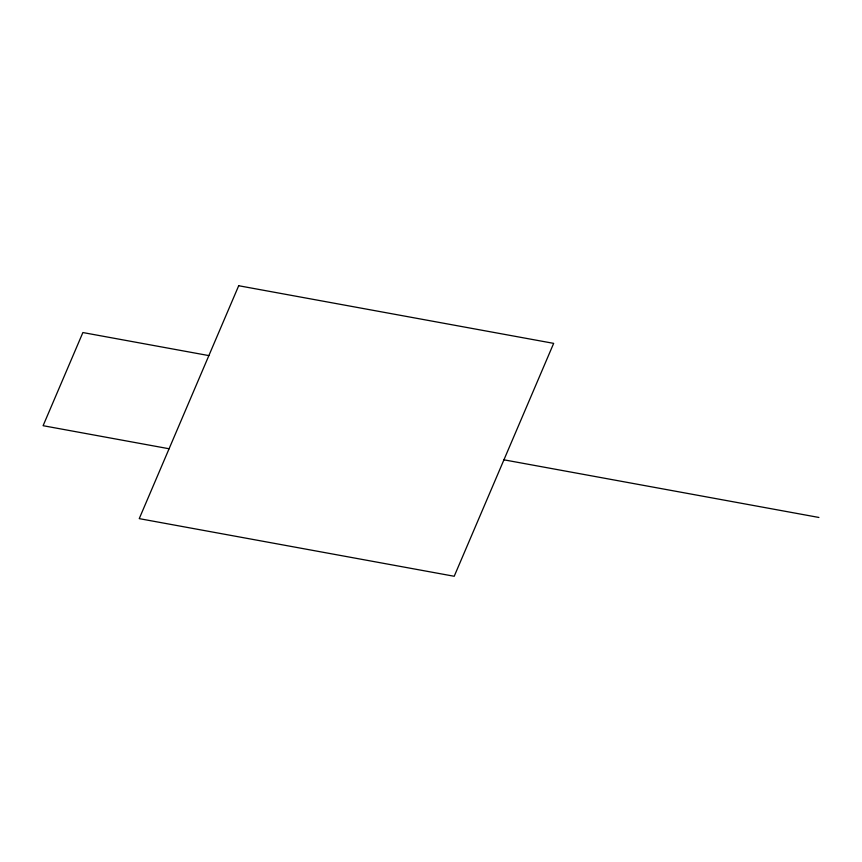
<?xml version="1.0" encoding="UTF-8"?>
<svg xmlns="http://www.w3.org/2000/svg" width="862" height="862" viewBox="0 0 862 862"><rect width="100%" height="100%" fill="white"/><g stroke="black" fill="none" stroke-linecap="round" stroke-linejoin="round"><path stroke-width="1.29" d="M208.863 355.597L82.881 332.549L43.1 425.699L169.081 448.757M503.936 459.823L818.9 517.459M238.699 285.731L139.245 518.633L454.209 576.269L553.663 343.367L238.699 285.731"/></g></svg>
